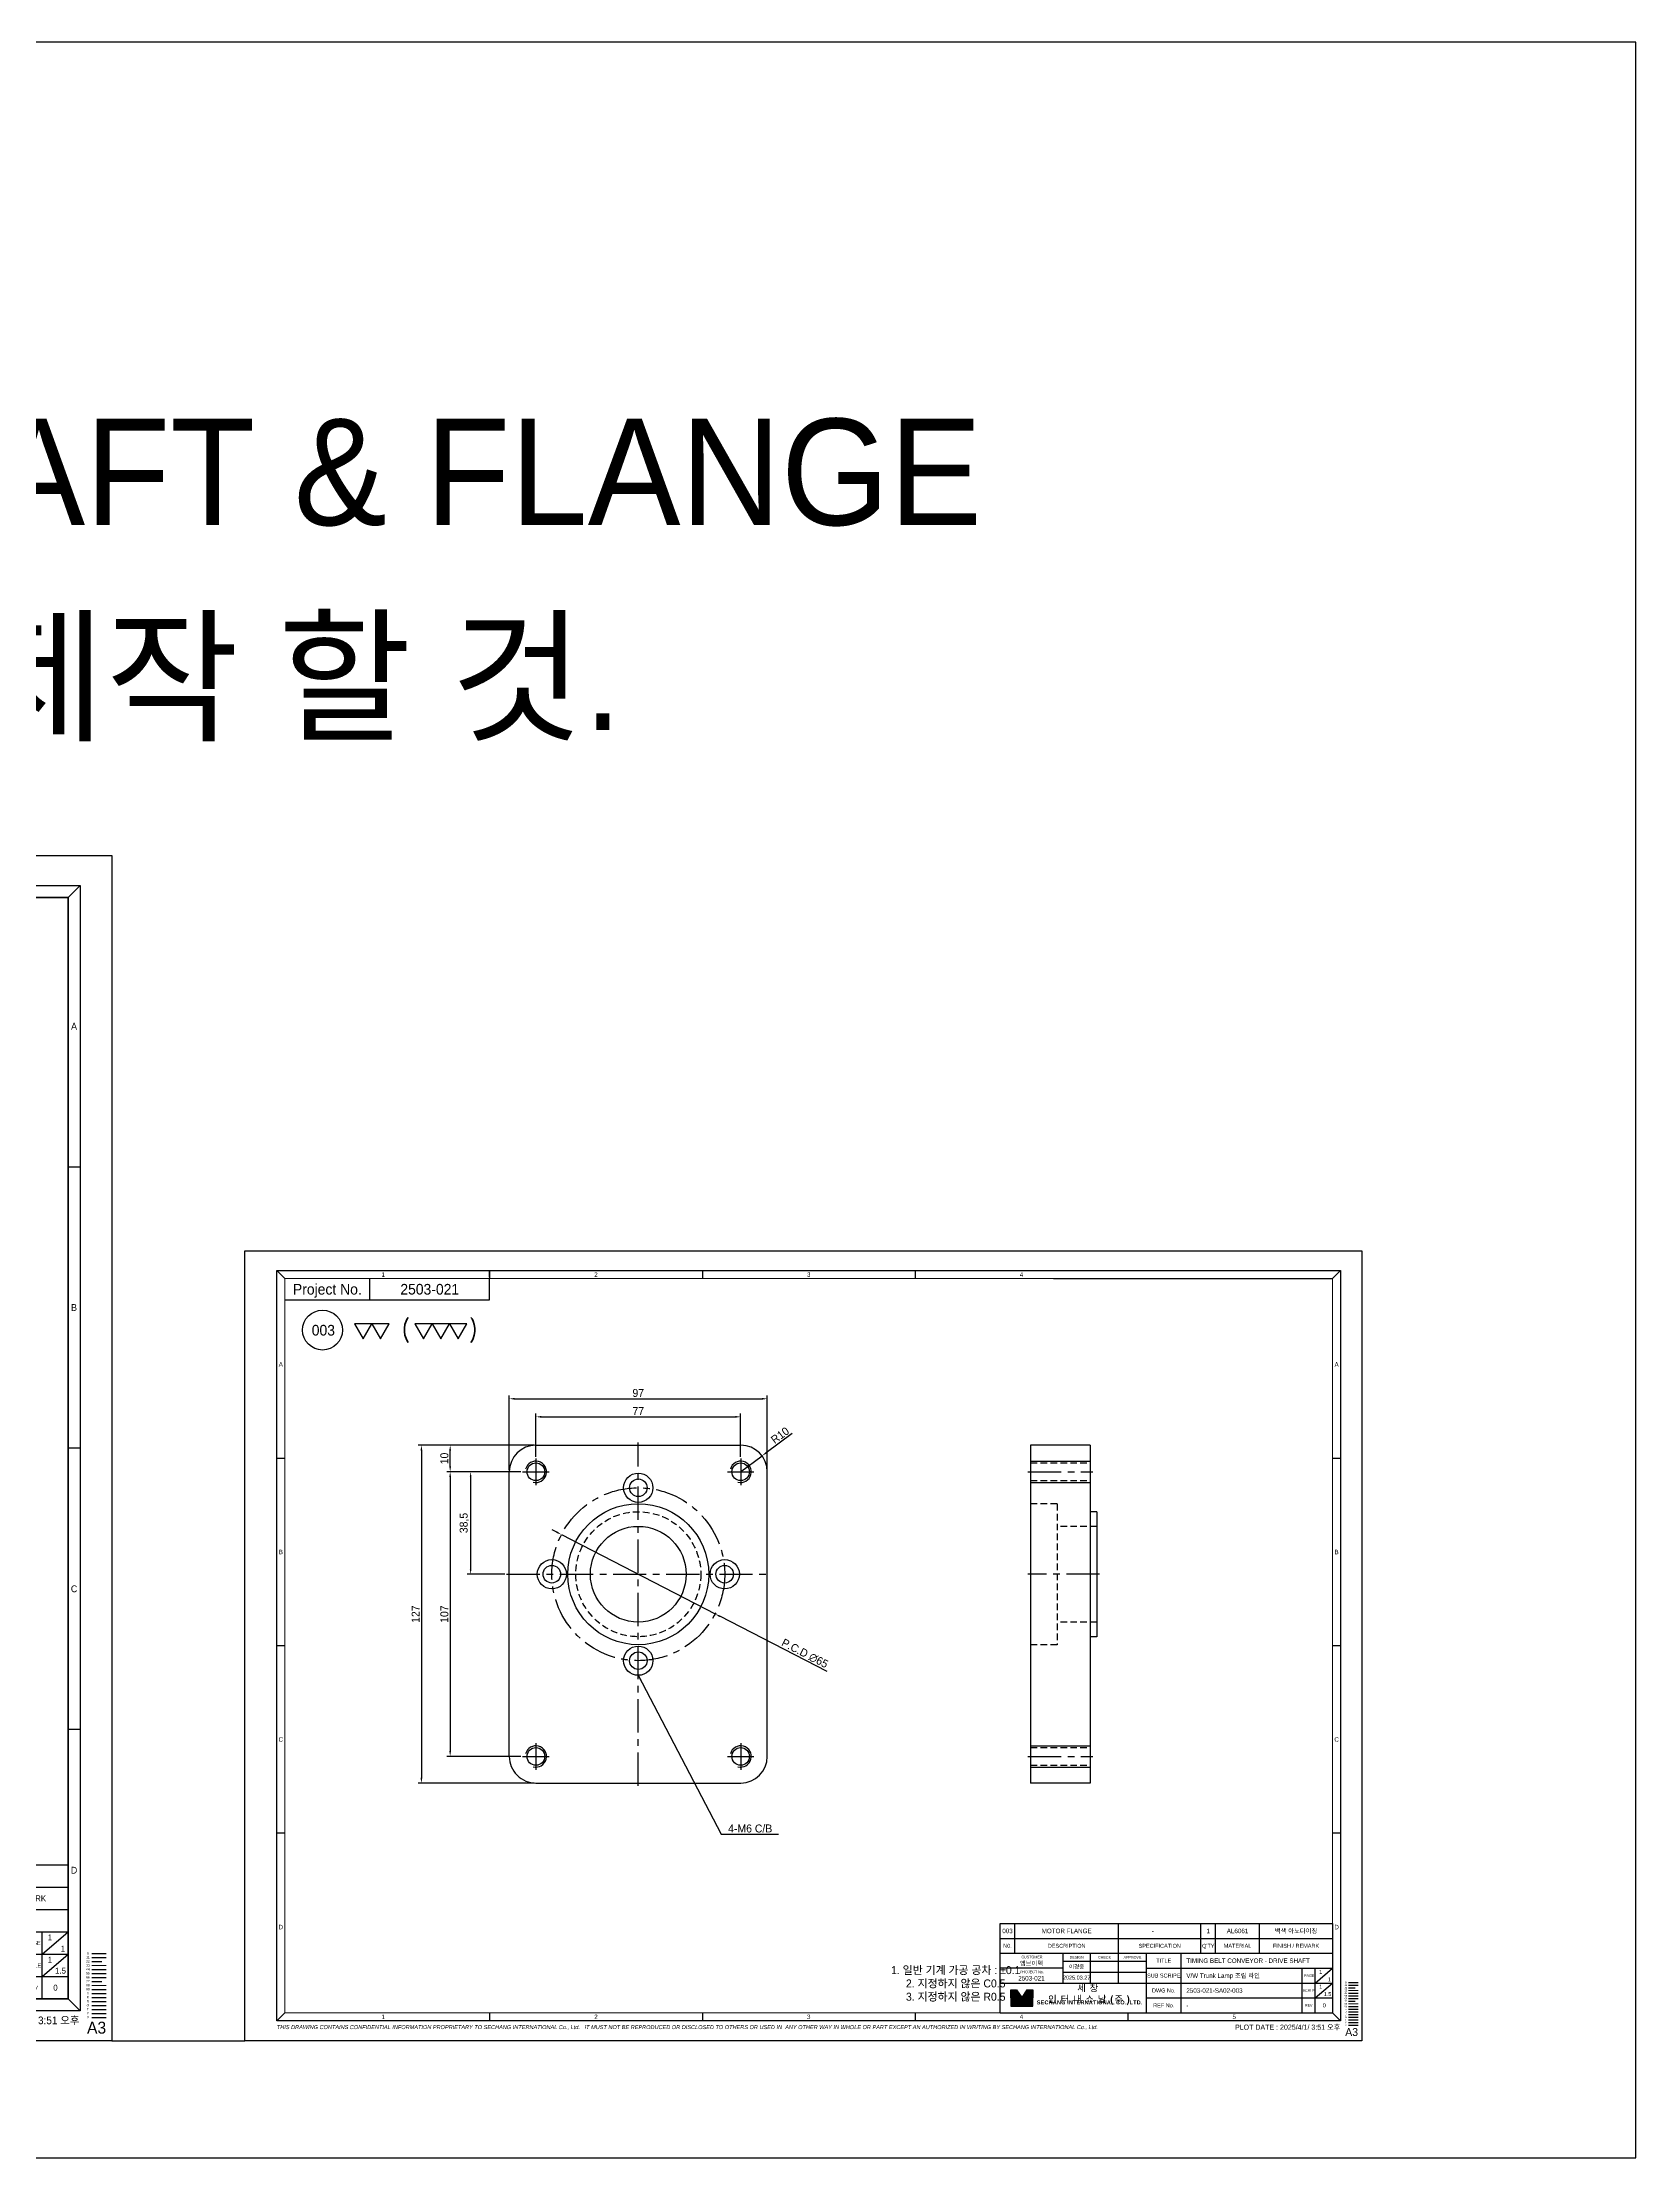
# Model space of a CAD drawing. Header units: inches. Extents: x 0 to 23821, y 0 to 11279.
# Drawn here: x 17664 to 18263, y 2957 to 3752 of the extents above; entities that cross this region are included whole.
import ezdxf
from ezdxf.enums import TextEntityAlignment as Align

# ---------------------------------------------------------------- set-up
doc = ezdxf.new("R2010")
doc.units = ezdxf.units.IN
doc.header["$LTSCALE"] = 10
doc.header["$MEASUREMENT"] = 0
for name, pattern in [('CENTER', [2, 1.25, -0.25, 0.25, -0.25]), ('HIDDEN', [0.375, 0.25, -0.125]), ('PHANTOM', [2.5, 1.25, -0.25, 0.25, -0.25, 0.25, -0.25])]:
    doc.linetypes.add(name, pattern=pattern)
doc.layers.get('Defpoints').update_dxf_attribs({"color": 8})
for name, color, linetype in [('11', 1, 'CENTER'), ('22', 2, 'HIDDEN'), ('44', 4, 'Continuous'), ('55', 5, 'Continuous'), ('66', 6, 'PHANTOM'), ('77', 40, 'HIDDEN'), ('99', 181, 'Continuous'), ('A', 8, 'Continuous'), ('B', 123, 'Continuous'), ('D', 3, 'Continuous'), ('G', 231, 'Continuous'), ('T', 3, 'Continuous'), ('V', 1, 'Continuous'), ('Y', 60, 'Continuous')]:
    doc.layers.add(name, color=color, linetype=linetype)
doc.layers.add('33', color=3, linetype='PHANTOM', lineweight=9)
doc.layers.add('88', color=35, linetype='Continuous', lineweight=5)
doc.styles.add('ROMANS', font='romans.shx', dxfattribs={"width": 0.9, "bigfont": 'whgtxt.shx'})
doc.styles.add('SCI', font='')
doc.styles.get('SCI').set_extended_font_data('Gulim')
doc.dimstyles.new('SCH', dxfattribs={"dimtxt": 2.5, "dimasz": 2, "dimexe": 1.25, "dimexo": 0.625, "dimtad": 1, "dimdec": 8, "dimtxsty": 'SCI', "dimcen": 2.5, "dimclrd": 4, "dimclre": 4, "dimclrt": 7, "dimadec": 8, "dimazin": 2, "dimtfac": 1, "dimtdec": 8, "dimtmove": 0, "dimatfit": 3, "dimfxl": 1, "dimarcsym": 0})
doc.dimstyles.new('SCH$0', dxfattribs={"dimtxt": 2.5, "dimasz": 2, "dimexe": 1.25, "dimexo": 0.625, "dimtad": 1, "dimdec": 3, "dimtxsty": 'SCI', "dimcen": 2.5, "dimclrd": 4, "dimclre": 4, "dimclrt": 7, "dimadec": 8, "dimazin": 2, "dimtfac": 1, "dimtdec": 3, "dimtmove": 0, "dimatfit": 3, "dimfxl": 1, "dimarcsym": 0})

# ---------------------------------------------------------------- blocks, each defined once
blk = doc.blocks.new('A$C47f7fc60')
for p, q in [((68.5, 48.5), (-38.5, 48.5)), ((-48.5, -38.5), (-48.5, 38.5)), ((78.5, -38.5), (78.5, 38.5)), ((68.5, -48.5), (-38.5, -48.5))]:
    blk.add_line(p, q)
for centre, radius in [((-38.5, 38.5), 3.32), ((68.5, 38.5), 3.32), ((0, 32.5), 5.5), ((0, 32.5), 3.3), ((0, 0), 26.5), ((0, 0), 18), ((-32.5, 0), 5.5), ((-32.5, 0), 3.3), ((32.5, 0), 5.5), ((32.5, 0), 3.3), ((0, -32.5), 5.5), ((0, -32.5), 3.3), ((-38.5, -38.5), 3.32), ((68.5, -38.5), 3.32)]:
    blk.add_circle(centre, radius)
for centre, start, end in [((-38.5, 38.5), 90, 180), ((68.5, 38.5), 0, 90), ((-38.5, -38.5), 180, 270), ((68.5, -38.5), 270, 0)]:
    blk.add_arc(centre, 10, start, end)
at = {"layer": '11'}
for p, q in [((0, -49.5), (0, 49.5)), ((-38.5, 33.5), (-38.5, 43.5)), ((68.5, 33.5), (68.5, 43.5)), ((-43.5, 38.5), (-33.5, 38.5)), ((63.5, 38.5), (73.5, 38.5)), ((79.5, 0), (-49.5, 0)), ((-43.5, -38.5), (-33.5, -38.5)), ((-38.5, -43.5), (-38.5, -33.5)), ((63.5, -38.5), (73.5, -38.5)), ((68.5, -43.5), (68.5, -33.5))]:
    blk.add_line(p, q, dxfattribs=at)
blk.add_circle((0, 0), 32.5, dxfattribs=at)
at = {"layer": '22'}
blk.add_circle((0, 0), 23.5, dxfattribs=at)
at = {"layer": 'T'}
for centre in [(-38.5, 38.5), (68.5, 38.5), (-38.5, -38.5), (68.5, -38.5)]:
    blk.add_arc(centre, 4, 345, 255, dxfattribs=at)
blk = doc.blocks.new('A$C82e70aa9')
h = blk.add_hatch(color=5)
h.dxf.hatch_style = 1
h.paths.add_polyline_path([(290.08, -278.01), (288.21, -278.01), (288.21, -280.8), (291.94, -280.8)])
h.paths.add_polyline_path([(296.06, -278.01), (294.19, -278.01), (292.33, -280.8), (296.06, -280.8)])
h.paths.add_polyline_path([(296.06, -281), (288.21, -281), (288.21, -283.79), (296.06, -283.79)])
at = {"color": 2}
for p, q in [((12, -7.5), (15, -10.5)), ((92, -7.5), (92, -10.5)), ((92, -10), (92, -7.5)), ((172, -7.5), (172, -10.5)), ((252, -7.5), (252, -10.5)), ((412, -7.5), (409, -10.5)), ((15, -286.5), (12, -289.5)), ((92, -286.5), (92, -289.5)), ((172, -286.5), (172, -289.5)), ((252, -286.5), (252, -289.5)), ((332, -286.5), (332, -289.5)), ((409, -286.5), (412, -289.5))]:
    blk.add_line(p, q, dxfattribs=at)
at = {"color": 40}
for p, q in [((47, -18.5), (47, -10.5)), ((92, -18.5), (92, -10.5))]:
    blk.add_line(p, q, dxfattribs=at)
at = {"color": 3}
blk.add_line((304, -10.5), (409, -10.5), dxfattribs=at)
for p, q in [((12, -78), (15, -78)), ((409, -78), (412, -78)), ((15, -148.5), (12, -148.5)), ((412, -148.5), (409, -148.5)), ((15, -219), (12, -219)), ((412, -219), (409, -219)), ((284, -252.9), (409, -252.9)), ((284, -286.5), (284, -252.9)), ((409, -252.9), (409, -286.5)), ((284, -258.5), (409, -258.5)), ((284, -264.1), (409, -264.1)), ((307.5, -264.1), (307.5, -275.3)), ((318, -275.3), (318, -264.1)), ((328.5, -275.3), (328.5, -264.1)), ((339, -286.5), (339, -264.1)), ((307.5, -267.1), (339, -267.1)), ((397.5, -286.5), (397.5, -269.7)), ((402.5, -275.3), (409, -269.7)), ((402.5, -286.5), (402.5, -269.7)), ((284, -275.3), (409, -275.3)), ((402.5, -280.9), (409, -275.3)), ((414.97, -275.13), (418.57, -275.13)), ((288, -280.9), (288, -277.8)), ((288, -277.8), (290.19, -277.8)), ((288, -280.9), (288, -284)), ((288.21, -280.8), (288.21, -278.01)), ((288.21, -278.01), (290.08, -278.01)), ((291.94, -280.8), (288.21, -280.8)), ((290.08, -278.01), (291.94, -280.8)), ((290.19, -277.8), (292.13, -280.71)), ((294.08, -277.8), (292.13, -280.71)), ((294.19, -278.01), (292.33, -280.8)), ((296.06, -280.8), (292.33, -280.8)), ((294.08, -277.8), (296.27, -277.8)), ((294.19, -278.01), (296.06, -278.01)), ((296.06, -278.01), (296.06, -280.8)), ((296.27, -277.8), (296.27, -280.9)), ((296.27, -284), (296.27, -280.9)), ((288, -284), (296.27, -284)), ((296.06, -281), (288.21, -281)), ((288.21, -281), (288.21, -283.79)), ((288.21, -283.79), (296.06, -283.79)), ((296.06, -283.79), (296.06, -281)), ((284, -286.5), (409, -286.5))]:
    blk.add_line(p, q)
at = {"color": 1}
blk.add_lwpolyline([(0, 0), (420, 0), (420, -297), (0, -297)], close=True, dxfattribs=at)
at = {"color": 2}
blk.add_lwpolyline([(12, -7.5), (412, -7.5), (412, -289.5), (12, -289.5)], close=True, dxfattribs=at)
at = {"const_width": 0.4}
blk.add_lwpolyline([(15, -10.5), (409, -10.5), (409, -286.5), (15, -286.5)], close=True, dxfattribs=at)
at = {"color": 40}
blk.add_lwpolyline([(15, -18.5), (92, -18.5)], dxfattribs=at)
blk.add_circle((29.18, -29.85), 7.5)
at = {"layer": '11'}
blk.add_line((414.97, -276.13), (418.57, -276.13), dxfattribs=at)
at = {"layer": '22'}
blk.add_line((414.97, -277.13), (418.57, -277.13), dxfattribs=at)
at = {"layer": '33'}
blk.add_line((414.97, -278.13), (418.57, -278.13), dxfattribs=at)
at = {"layer": '44'}
blk.add_line((414.97, -279.13), (418.57, -279.13), dxfattribs=at)
at = {"layer": '55'}
blk.add_line((414.97, -280.13), (418.57, -280.13), dxfattribs=at)
at = {"layer": '66'}
blk.add_line((414.97, -281.13), (418.57, -281.13), dxfattribs=at)
at = {"layer": '77'}
blk.add_line((414.97, -282.13), (418.57, -282.13), dxfattribs=at)
at = {"layer": '88'}
blk.add_line((414.97, -283.13), (418.57, -283.13), dxfattribs=at)
at = {"layer": '99'}
blk.add_line((414.97, -284.13), (418.57, -284.13), dxfattribs=at)
at = {"layer": 'A'}
blk.add_line((414.97, -285.13), (418.57, -285.13), dxfattribs=at)
at = {"layer": 'B'}
blk.add_line((414.97, -286.13), (418.57, -286.13), dxfattribs=at)
at = {"layer": 'D'}
for p, q in [((289.5, -258.5), (289.5, -252.9)), ((328.5, -258.5), (328.5, -252.9)), ((359.5, -258.5), (359.5, -252.9)), ((365, -258.5), (365, -252.9)), ((381.5, -258.5), (381.5, -252.9)), ((289.5, -264.1), (289.5, -258.5)), ((328.5, -264.1), (328.5, -258.5)), ((359.5, -264.1), (359.5, -258.5)), ((365, -264.1), (365, -258.5)), ((381.5, -264.1), (381.5, -258.5)), ((352, -286.5), (352, -264.1)), ((307.5, -269.7), (284, -269.7)), ((339, -269.7), (409, -269.7)), ((307.5, -271.2), (339, -271.2)), ((339, -280.9), (409, -280.9)), ((414.97, -287.13), (418.57, -287.13))]:
    blk.add_line(p, q, dxfattribs=at)
at = {"layer": 'G'}
blk.add_line((414.97, -288.13), (418.57, -288.13), dxfattribs=at)
at = {"layer": 'T'}
blk.add_line((414.97, -289.13), (418.57, -289.13), dxfattribs=at)
at = {"layer": 'V'}
blk.add_line((414.97, -291.13), (418.57, -291.13), dxfattribs=at)
at = {"layer": 'Y'}
blk.add_line((414.97, -290.13), (418.57, -290.13), dxfattribs=at)
at = {"color": 2, "style": 'SCI'}
blk.add_text('1', height=1, dxfattribs=at).set_placement((52, -8.75), align=Align.MIDDLE_CENTER)
at = {"style": 'SCI'}
for s, height, p in [('Project No.', 4, (31, -14.5)), ('N0.', 1.5, (286.75, -261.3)), ('DESCRIPTION', 1.5, (309, -261.3)), ('SPECIFICATION', 1.5, (344, -261.3)), ("Q'TY", 1.5, (362.25, -261.3)), ('MATERIAL', 1.5, (373.25, -261.3)), ('FINISH / REMARK', 1.5, (395.25, -261.3)), ('이경중', 1.5, (312.75, -269.15)), ('0', 0.6, (413.97, -275.09))]:
    blk.add_text(s, height=height, dxfattribs=at).set_placement(p, align=Align.MIDDLE_CENTER)
at = {"linetype": 'Continuous', "style": 'SCI'}
blk.add_text('PLOT DATE : 2025/4/1/ 3:51 오후', height=1.92, dxfattribs=at).set_placement((411.86, -292.84), align=Align.RIGHT)
at = {"color": 2, "style": 'SCI'}
blk.add_text('A3', height=3, dxfattribs=at).set_placement((418.55, -296.11), align=Align.BOTTOM_RIGHT)
at = {"color": 2, "attachment_point": 5, "style": 'SCI'}
for s, insert, char_height, width in [('1', (52, -9), 1.7, 80), ('2', (132, -9), 1.7, 80), ('3', (212, -9), 1.7, 80), ('4', (292, -9), 1.7, 80), ('A', (13.5, -42.75), 1.7, 3), ('A', (410.5, -42.75), 1.7, 3), ('B', (13.5, -113.25), 1.7, 3), ('B', (410.5, -113.25), 1.7, 3), ('C', (13.5, -183.75), 1.7, 3), ('C', (410.5, -183.75), 1.7, 3), ('D', (13.5, -254.25), 1.7, 3), ('D', (410.5, -254.25), 1.7, 3), ('1. 일반 기계 가공 공차 : ±0.1\\P2. 지정하지 않은 C0.5\\P3. 지정하지 않은 R0.5', (267.28, -275.6), 3, 83.5818), ('1', (52, -288), 1.7, 80), ('2', (132, -288), 1.7, 80), ('3', (212, -288), 1.7, 80), ('4', (292, -288), 1.7, 80), ('5', (372, -288), 1.7, 80)]:
    blk.add_mtext(s, dxfattribs=dict(at, insert=insert, char_height=char_height, width=width))
at = {"style": 'SCI'}
for s, insert, char_height, width, attachment_point in [(' CUSTOMER', (295.75, -265.5), 1, 23.5, 5), ('DESIGN', (312.75, -265.6), 1, 10.5, 5), ('CHECK', (323.25, -265.6), 1, 10.5, 5), ('APPROVE', (333.75, -265.6), 1, 10.5, 5), ('TITLE', (345.5, -266.9), 1.5, 13, 5), ('\\pi1.42726;1', (402.5, -271.1), 1.5, 3.25, 4), (' PROJECT No.', (295.75, -271.1), 1, 23.5, 5), ('SUB SCRIPE', (345.5, -272.5), 1.5, 13, 5), (' PAGE', (400, -272.5), 1, 5, 5), ('\\pi1.42726;1', (405.75, -273.9), 1.5, 3.25, 4), ('{\\fGulim|b1|i0|c129|p50;\\T1.45;세창 인터내쇼날(주)}', (317.63, -279.65), 2.5, 38.7333, 5), ('DWG No.', (345.5, -278.1), 1.5, 13, 5), ('SCALE', (400, -278.1), 1, 5, 5), ('\\pi1.42726;1', (402.5, -276.7), 1.5, 3.25, 4), ('{\\fGulim|b1|i0|c129|p50;\\T1.05;SECHANG INTERNATIONAL CO., LTD.}', (317.63, -282.75), 1.5, 38.7333, 5), ('REF No.', (345.5, -283.7), 1.5, 13, 5), ('REV', (400, -283.7), 1, 5, 5)]:
    blk.add_mtext(s, dxfattribs=dict(at, insert=insert, char_height=char_height, width=width, attachment_point=attachment_point))
at = {"color": 3, "insert": (12, -292), "char_height": 1.5, "width": 400.0238, "attachment_point": 4, "style": 'SCI'}
blk.add_mtext('{\\fArial|b0|i1|c0|p34;THIS DRAWING CONTAINS CONFIDENTIAL INFORMATION PROPRIETARY TO SECHANG INTERNATIONAL Co., Ltd.   IT MUST NOT BE REPRODUCED OR DISCLOSED TO OTHERS OR USED IN  ANY OTHER WAY IN WHOLE OR PART EXCEPT AN AUTHORIZED IN WRITING BY SECHANG INTERNATIONAL Co., Ltd.  }', dxfattribs=at)
at = {"layer": '11', "style": 'SCI'}
blk.add_text('11', height=0.6, dxfattribs=at).set_placement((413.97, -276.09), align=Align.MIDDLE_CENTER)
at = {"layer": '22', "style": 'SCI'}
blk.add_text('22', height=0.6, dxfattribs=at).set_placement((413.97, -277.09), align=Align.MIDDLE_CENTER)
at = {"layer": '33', "style": 'SCI'}
blk.add_text('33', height=0.6, dxfattribs=at).set_placement((413.97, -278.09), align=Align.MIDDLE_CENTER)
at = {"layer": '44', "style": 'SCI'}
blk.add_text('44', height=0.6, dxfattribs=at).set_placement((413.97, -279.09), align=Align.MIDDLE_CENTER)
at = {"layer": '55', "style": 'SCI'}
blk.add_text('55', height=0.6, dxfattribs=at).set_placement((413.97, -280.09), align=Align.MIDDLE_CENTER)
at = {"layer": '66', "style": 'SCI'}
blk.add_text('66', height=0.6, dxfattribs=at).set_placement((413.97, -281.09), align=Align.MIDDLE_CENTER)
at = {"layer": '77', "style": 'SCI'}
blk.add_text('77', height=0.6, dxfattribs=at).set_placement((413.97, -282.09), align=Align.MIDDLE_CENTER)
at = {"layer": '88', "style": 'SCI'}
blk.add_text('88', height=0.6, dxfattribs=at).set_placement((413.97, -283.09), align=Align.MIDDLE_CENTER)
at = {"layer": '99', "style": 'SCI'}
blk.add_text('99', height=0.6, dxfattribs=at).set_placement((413.97, -284.09), align=Align.MIDDLE_CENTER)
at = {"layer": 'A', "style": 'SCI'}
blk.add_text('A', height=0.6, dxfattribs=at).set_placement((413.97, -285.09), align=Align.MIDDLE_CENTER)
at = {"layer": 'B', "style": 'SCI'}
blk.add_text('B', height=0.6, dxfattribs=at).set_placement((413.97, -286.09), align=Align.MIDDLE_CENTER)
at = {"layer": 'D', "style": 'SCI'}
blk.add_text('D', height=0.6, dxfattribs=at).set_placement((413.97, -287.09), align=Align.MIDDLE_CENTER)
at = {"layer": 'G', "style": 'SCI'}
blk.add_text('G', height=0.6, dxfattribs=at).set_placement((413.97, -288.09), align=Align.MIDDLE_CENTER)
at = {"layer": 'T', "style": 'SCI'}
blk.add_text('T', height=0.6, dxfattribs=at).set_placement((413.97, -289.09), align=Align.MIDDLE_CENTER)
at = {"layer": 'V', "style": 'SCI'}
blk.add_text('V', height=0.6, dxfattribs=at).set_placement((413.97, -291.09), align=Align.MIDDLE_CENTER)
at = {"layer": 'Y', "style": 'SCI'}
blk.add_text('Y', height=0.6, dxfattribs=at).set_placement((413.97, -290.09), align=Align.MIDDLE_CENTER)
blk = doc.blocks.new('A$Cc6cff726')
for p, q in [((25, 0), (2.5, 0)), ((2.5, 0), (2.5, -127)), ((25, 0), (25, -127)), ((27.5, -25), (25, -25)), ((27.5, -25), (27.5, -72)), ((27.5, -72), (25, -72)), ((25, -127), (2.5, -127))]:
    blk.add_line(p, q)
at = {"layer": '11'}
for p, q in [((1.5, -10), (26, -10)), ((28.5, -48.5), (1.5, -48.5)), ((1.5, -117), (26, -117))]:
    blk.add_line(p, q, dxfattribs=at)
at = {"layer": '22'}
for p, q in [((2.5, -6.68), (25, -6.68)), ((2.5, -13.32), (25, -13.32)), ((12.5, -22), (2.5, -22)), ((12.5, -22), (12.5, -75)), ((27.5, -30.5), (12.5, -30.5)), ((27.5, -66.5), (12.5, -66.5)), ((12.5, -75), (2.5, -75)), ((2.5, -113.68), (25, -113.68)), ((2.5, -120.32), (25, -120.32))]:
    blk.add_line(p, q, dxfattribs=at)
at = {"layer": 'T'}
for p, q in [((2.5, -6), (25, -6)), ((2.5, -14), (25, -14)), ((2.5, -113), (25, -113)), ((2.5, -121), (25, -121))]:
    blk.add_line(p, q, dxfattribs=at)
blk = doc.blocks.new('*D1148')
at = {"color": 4, "lineweight": -2, "transparency": 16777216}
for p, q in [((17849.41, 3220.17), (17849.41, 3236.46)), ((17926.41, 3220.17), (17926.41, 3236.46)), ((17851.41, 3235.21), (17924.41, 3235.21))]:
    blk.add_line(p, q, dxfattribs=at)
at = {"color": 4, "transparency": 16777216}
for points in [[(17851.41, 3235.54), (17851.41, 3234.88), (17849.41, 3235.21)], [(17924.41, 3235.54), (17924.41, 3234.88), (17926.41, 3235.21)]]:
    blk.add_solid(points, dxfattribs=at)
at = {"layer": 'Defpoints', "color": 0, "transparency": 16777216}
for p in [(17926.41, 3235.21), (17849.41, 3219.55), (17926.41, 3219.55)]:
    blk.add_point(p, dxfattribs=at)
at = {"color": 7, "transparency": 16777216, "insert": (17887.91, 3237.37), "char_height": 3, "attachment_point": 5, "style": 'SCI'}
blk.add_mtext('77', dxfattribs=at)
blk = doc.blocks.new('*D1149')
at = {"color": 4, "lineweight": -2, "transparency": 16777216}
for p, q in [((17839.41, 3215.17), (17839.41, 3243.25)), ((17841.41, 3242), (17934.41, 3242)), ((17936.41, 3215.17), (17936.41, 3243.25))]:
    blk.add_line(p, q, dxfattribs=at)
at = {"color": 4, "transparency": 16777216}
for points in [[(17841.41, 3242.33), (17841.41, 3241.66), (17839.41, 3242)], [(17934.41, 3242.33), (17934.41, 3241.66), (17936.41, 3242)]]:
    blk.add_solid(points, dxfattribs=at)
at = {"layer": 'Defpoints', "color": 0, "transparency": 16777216}
for p in [(17936.41, 3242), (17839.41, 3214.55), (17936.41, 3214.55)]:
    blk.add_point(p, dxfattribs=at)
at = {"color": 7, "transparency": 16777216, "insert": (17887.91, 3244.16), "char_height": 3, "attachment_point": 5, "style": 'SCI'}
blk.add_mtext('97', dxfattribs=at)
blk = doc.blocks.new('*D1150')
at = {"color": 4, "lineweight": -2, "transparency": 16777216}
for p, q in [((17945.74, 3228.91), (17936.05, 3221.7)), ((17926.41, 3214.55), (17934.44, 3220.51))]:
    blk.add_line(p, q, dxfattribs=at)
at = {"color": 4, "transparency": 16777216}
blk.add_solid([(17935.85, 3221.97), (17936.24, 3221.44), (17934.44, 3220.51)], dxfattribs=at)
at = {"layer": 'Defpoints', "color": 0, "transparency": 16777216}
for p in [(17934.44, 3220.51), (17926.41, 3214.55)]:
    blk.add_point(p, dxfattribs=at)
at = {"color": 7, "transparency": 16777216, "insert": (17941.22, 3228.25), "char_height": 3, "attachment_point": 5, "rotation": 36.61423, "style": 'SCI'}
blk.add_mtext('R10', dxfattribs=at)
blk = doc.blocks.new('*D1151')
at = {"color": 4, "lineweight": -2, "transparency": 16777216}
for p, q in [((17843.79, 3214.55), (17823.62, 3214.55)), ((17824.87, 3212.55), (17824.87, 3178.05)), ((17837.79, 3176.05), (17823.62, 3176.05))]:
    blk.add_line(p, q, dxfattribs=at)
at = {"color": 4, "transparency": 16777216}
for points in [[(17824.54, 3212.55), (17825.2, 3212.55), (17824.87, 3214.55)], [(17824.54, 3178.05), (17825.2, 3178.05), (17824.87, 3176.05)]]:
    blk.add_solid(points, dxfattribs=at)
at = {"layer": 'Defpoints', "color": 0, "transparency": 16777216}
for p in [(17844.41, 3214.55), (17824.87, 3176.05), (17838.41, 3176.05)]:
    blk.add_point(p, dxfattribs=at)
at = {"color": 7, "transparency": 16777216, "insert": (17822.52, 3195.3), "char_height": 3, "attachment_point": 5, "rotation": 90, "style": 'SCI'}
blk.add_mtext('38,5', dxfattribs=at)
blk = doc.blocks.new('*D1152')
at = {"color": 4, "lineweight": -2, "transparency": 16777216}
for p, q in [((17843.79, 3214.55), (17815.93, 3214.55)), ((17817.18, 3212.55), (17817.18, 3109.55)), ((17843.79, 3107.55), (17815.93, 3107.55))]:
    blk.add_line(p, q, dxfattribs=at)
at = {"color": 4, "transparency": 16777216}
for points in [[(17816.84, 3212.55), (17817.51, 3212.55), (17817.18, 3214.55)], [(17816.84, 3109.55), (17817.51, 3109.55), (17817.18, 3107.55)]]:
    blk.add_solid(points, dxfattribs=at)
at = {"layer": 'Defpoints', "color": 0, "transparency": 16777216}
for p in [(17844.41, 3214.55), (17817.18, 3107.55), (17844.41, 3107.55)]:
    blk.add_point(p, dxfattribs=at)
at = {"color": 7, "transparency": 16777216, "insert": (17815.01, 3161.05), "char_height": 3, "attachment_point": 5, "rotation": 90, "style": 'SCI'}
blk.add_mtext('107', dxfattribs=at)
blk = doc.blocks.new('*D1153')
at = {"color": 4, "lineweight": -2, "transparency": 16777216}
for p, q in [((17848.79, 3224.55), (17815.93, 3224.55)), ((17817.18, 3216.55), (17817.18, 3222.55)), ((17843.79, 3214.55), (17815.93, 3214.55))]:
    blk.add_line(p, q, dxfattribs=at)
at = {"color": 4, "transparency": 16777216}
for points in [[(17816.84, 3222.55), (17817.51, 3222.55), (17817.18, 3224.55)], [(17816.84, 3216.55), (17817.51, 3216.55), (17817.18, 3214.55)]]:
    blk.add_solid(points, dxfattribs=at)
at = {"layer": 'Defpoints', "color": 0, "transparency": 16777216}
for p in [(17817.18, 3224.55), (17849.41, 3224.55), (17844.41, 3214.55)]:
    blk.add_point(p, dxfattribs=at)
at = {"color": 7, "transparency": 16777216, "insert": (17815.01, 3219.55), "char_height": 3, "attachment_point": 5, "rotation": 90, "style": 'SCI'}
blk.add_mtext('10', dxfattribs=at)
blk = doc.blocks.new('*D1154')
at = {"color": 4, "lineweight": -2, "transparency": 16777216}
for p, q in [((17848.79, 3224.55), (17805.12, 3224.55)), ((17806.37, 3222.55), (17806.37, 3099.55)), ((17848.79, 3097.55), (17805.12, 3097.55))]:
    blk.add_line(p, q, dxfattribs=at)
at = {"color": 4, "transparency": 16777216}
for points in [[(17806.03, 3222.55), (17806.7, 3222.55), (17806.37, 3224.55)], [(17806.03, 3099.55), (17806.7, 3099.55), (17806.37, 3097.55)]]:
    blk.add_solid(points, dxfattribs=at)
at = {"layer": 'Defpoints', "color": 0, "transparency": 16777216}
for p in [(17849.41, 3224.55), (17806.37, 3097.55), (17849.41, 3097.55)]:
    blk.add_point(p, dxfattribs=at)
at = {"color": 7, "transparency": 16777216, "insert": (17804.2, 3161.05), "char_height": 3, "attachment_point": 5, "rotation": 90, "style": 'SCI'}
blk.add_mtext('127', dxfattribs=at)
blk = doc.blocks.new('*D1155')
at = {"color": 4, "lineweight": -2, "transparency": 16777216}
for p, q in [((17857.25, 3191.87), (17855.48, 3192.78)), ((17859.03, 3190.95), (17916.79, 3161.14)), ((17958.9, 3139.42), (17918.57, 3160.23))]:
    blk.add_line(p, q, dxfattribs=at)
at = {"color": 4, "transparency": 16777216}
for points in [[(17857.41, 3192.16), (17857.1, 3191.57), (17859.03, 3190.95)], [(17918.73, 3160.52), (17918.42, 3159.93), (17916.79, 3161.14)]]:
    blk.add_solid(points, dxfattribs=at)
at = {"layer": 'Defpoints', "color": 0, "transparency": 16777216}
for p in [(17859.03, 3190.95), (17916.79, 3161.14)]:
    blk.add_point(p, dxfattribs=at)
at = {"color": 7, "transparency": 16777216, "insert": (17950.54, 3146.25), "char_height": 3, "attachment_point": 5, "rotation": 332.70704, "style": 'SCI'}
blk.add_mtext('P.C.D ∅65', dxfattribs=at)

msp = doc.modelspace()

# ---------------------------------------------------------------- linework, layer by layer
at = {"color": 40}
for p, q in [((17787, 3279.16530991), (17787, 3287.16530991)), ((17832, 3279.16530991), (17832, 3287.16530991))]:
    msp.add_line(p, q, dxfattribs=at)
at = {"color": 2}
msp.add_line((17832, 3290.16530991), (17832, 3287.16530991), dxfattribs=at)
for points in [[(16750, 2956.72447862), (18262.96933639, 2956.72447862), (18262.96933639, 3751.88055987), (16750, 3751.88055987)], [(17784.43413911, 3264.58782128), (17787.68413911, 3270.2169864), (17781.18413911, 3270.2169864)], [(17790.93413911, 3264.58782128), (17794.18413911, 3270.2169864), (17787.68413911, 3270.2169864)], [(17807.16902369, 3264.58782128), (17810.41902369, 3270.2169864), (17803.91902369, 3270.2169864)], [(17813.66902369, 3264.58782128), (17816.91902369, 3270.2169864), (17810.41902369, 3270.2169864)], [(17820.16902369, 3264.58782128), (17823.41902369, 3270.2169864), (17816.91902369, 3270.2169864)]]:
    msp.add_lwpolyline(points, close=True)
at = {"color": 40}
msp.add_lwpolyline([(17755, 3279.16530991), (17832, 3279.16530991)], dxfattribs=at)
at = {"layer": 'Defpoints', "color": 8}
msp.add_line((17690, 3000.66530991), (17740, 3000.66530991), dxfattribs=at)

# ---------------------------------------------------------------- block references
at = {"xscale": 1.5, "yscale": 1.5, "zscale": 1.5}
msp.add_blockref('A$C82e70aa9', (17060, 3446.16530991), dxfattribs=at)
for name, p in [('A$C82e70aa9', (17740, 3297.66530991)), ('A$Cc6cff726', (18032.88064093, 3224.54624526))]:
    msp.add_blockref(name, p)
at = {"rotation": 269.9999999999999}
msp.add_blockref('A$C47f7fc60', (17887.91305103, 3176.04624526), dxfattribs=at)

# ---------------------------------------------------------------- texts
at = {"style": 'SCI'}
for s, height, p in [('TIMING BELT CONVEYOR - SHAFT & FLANGE', 40, (16883.31878295, 3590.39079448)), ('도면 표기 수량 X 2 (SET)로 가공 제작 할 것.', 40, (16883.31878295, 3513.40087248)), ('TIMING BELT CONVEYOR - DRIVE SHAFT', 1.7, (18094, 3030.76530991)), ('V/W Trunk Lamp 조립 라인', 1.7, (18094, 3025.16530991)), ('-', 1.7, (18094, 3013.96530991)), ('2503-021-SA02-003', 1.7, (18094, 3019.56530991))]:
    msp.add_text(s, height=height, dxfattribs=at).set_placement(p, align=Align.MIDDLE_LEFT)
for s, height, p in [('Project No.', 4, (17771, 3283.16530991)), ('2503-021', 4, (17809.5, 3283.16530991)), ('003', 4, (17769.49194162, 3267.76576329)), ('003', 1.7, (18026.75, 3041.96530991)), ('MOTOR FLANGE', 1.7, (18049, 3041.96530991)), ('1', 1.7, (18102.25, 3041.96530991)), ('AL6061', 1.7, (18113.25, 3041.96530991)), ('백색 아노다이징', 1.7, (18135.25, 3041.96530991)), ('엠브이텍', 1.7, (18035.75, 3029.76888392)), ('1.5', 2.25, (17670.6443296, 3027.0136725)), ('2503-021', 1.7, (18035.75, 3024.16888392)), ('2025.03.27', 1.5, (18052.75, 3024.41530991)), ('1.5', 1.5, (18147.09621973, 3018.23088497))]:
    msp.add_text(s, height=height, dxfattribs=at).set_placement(p, align=Align.MIDDLE_CENTER)
at = {"style": 'ROMANS', "width": 0.8}
for s, p in [('(', (17800.57810836, 3268.34059803)), (')', (17825.83717123, 3268.34059803))]:
    msp.add_text(s, height=6.15689936, dxfattribs=at).set_placement(p, align=Align.MIDDLE_CENTER)
at = {"style": 'SCI'}
msp.add_text('-', height=1.7, dxfattribs=at).set_placement((18081.01311585, 3041.1334191))
at = {"color": 7, "insert": (17921.72201745, 3078.92930139), "char_height": 3, "attachment_point": 7, "style": 'SCI'}
msp.add_mtext('4-M6 C/B', dxfattribs=at)
at = {"attachment_point": 4, "style": 'SCI'}
for s, insert, char_height, width in [('\\pi4.18292;0', (17663.75, 3020.61530991), 2.25, 9.75), ('\\pi2.78862;0', (18142.5, 3013.96530991), 1.5, 6.5)]:
    msp.add_mtext(s, dxfattribs=dict(at, insert=insert, char_height=char_height, width=width))

# ---------------------------------------------------------------- dimensions: what is measured, and where the dimension line sits
for base, p1, p2, picture, middle in [((17936.41305103, 3241.99795213), (17839.41305103, 3214.54624526), (17936.41305103, 3214.54624526), '*D1149', (17887.91305103, 3244.16289887)), ((17926.41305103, 3235.20843529), (17849.41305103, 3219.54624526), (17926.41305103, 3219.54624526), '*D1148', (17887.91305103, 3237.37138469))]:
    dim = msp.add_linear_dim(base=base, p1=p1, p2=p2, dimstyle='SCH$0', override={"dimtxt": 3})
    dim.commit()
    dim.dimension.update_dxf_attribs({"geometry": picture, "text_midpoint": middle})
dim = msp.add_radius_dim(center=(17926.4130510266, 3214.5462452609), mpoint=(17934.4397450662, 3220.5104872744), dimstyle='SCH', override={"dimtxt": 3})
dim.commit()
dim.dimension.update_dxf_attribs({"geometry": '*D1150', "text_midpoint": (17942.5159222991, 3226.5114978178), "dimtype": 164})
for base, p1, p2, picture, middle in [((17806.36622028, 3097.54624526), (17849.41305103, 3224.54624526), (17849.41305103, 3097.54624526), '*D1154', (17804.1992762, 3161.04624526)), ((17817.17806353, 3224.54624526), (17844.41305103, 3214.54624526), (17849.41305103, 3224.54624526), '*D1153', (17815.01111946, 3219.54624526)), ((17817.17806353, 3107.54624526), (17844.41305103, 3214.54624526), (17844.41305103, 3107.54624526), '*D1152', (17815.01111946, 3161.04624526)), ((17824.86947076, 3176.04624526), (17844.41305103, 3214.54624526), (17838.41305103, 3176.04624526), '*D1151', (17822.52076903, 3195.29624526))]:
    dim = msp.add_linear_dim(base=base, p1=p1, p2=p2, angle=90, dimstyle='SCH$0', override={"dimtxt": 3})
    dim.commit()
    dim.dimension.update_dxf_attribs({"geometry": picture, "text_midpoint": middle})
dim = msp.add_diameter_dim_2p(p1=(17859.0311604476, 3190.9488086843), p2=(17916.7949416055, 3161.1436818376), text='P.C.D <>', dimstyle='SCH', override={"dimtxt": 3})
dim.commit()
dim.dimension.update_dxf_attribs({"geometry": '*D1155', "text_midpoint": (17949.5092288484, 3144.2636670353), "dimtype": 163})

# ---------------------------------------------------------------- leaders
at = {"annotation_type": 0, "has_hookline": 1, "hookline_direction": 0, "text_width": 18.96671105}
msp.add_leader([(17887.91305103, 3138.04624526), (17919.09701745, 3078.30430139), (17921.09701745, 3078.30430139)], dimstyle='SCH', override={"dimtxt": 3, "dimgap": 0.625, "dimtad": 1}, dxfattribs=at)

doc.saveas('drawing.dxf')
